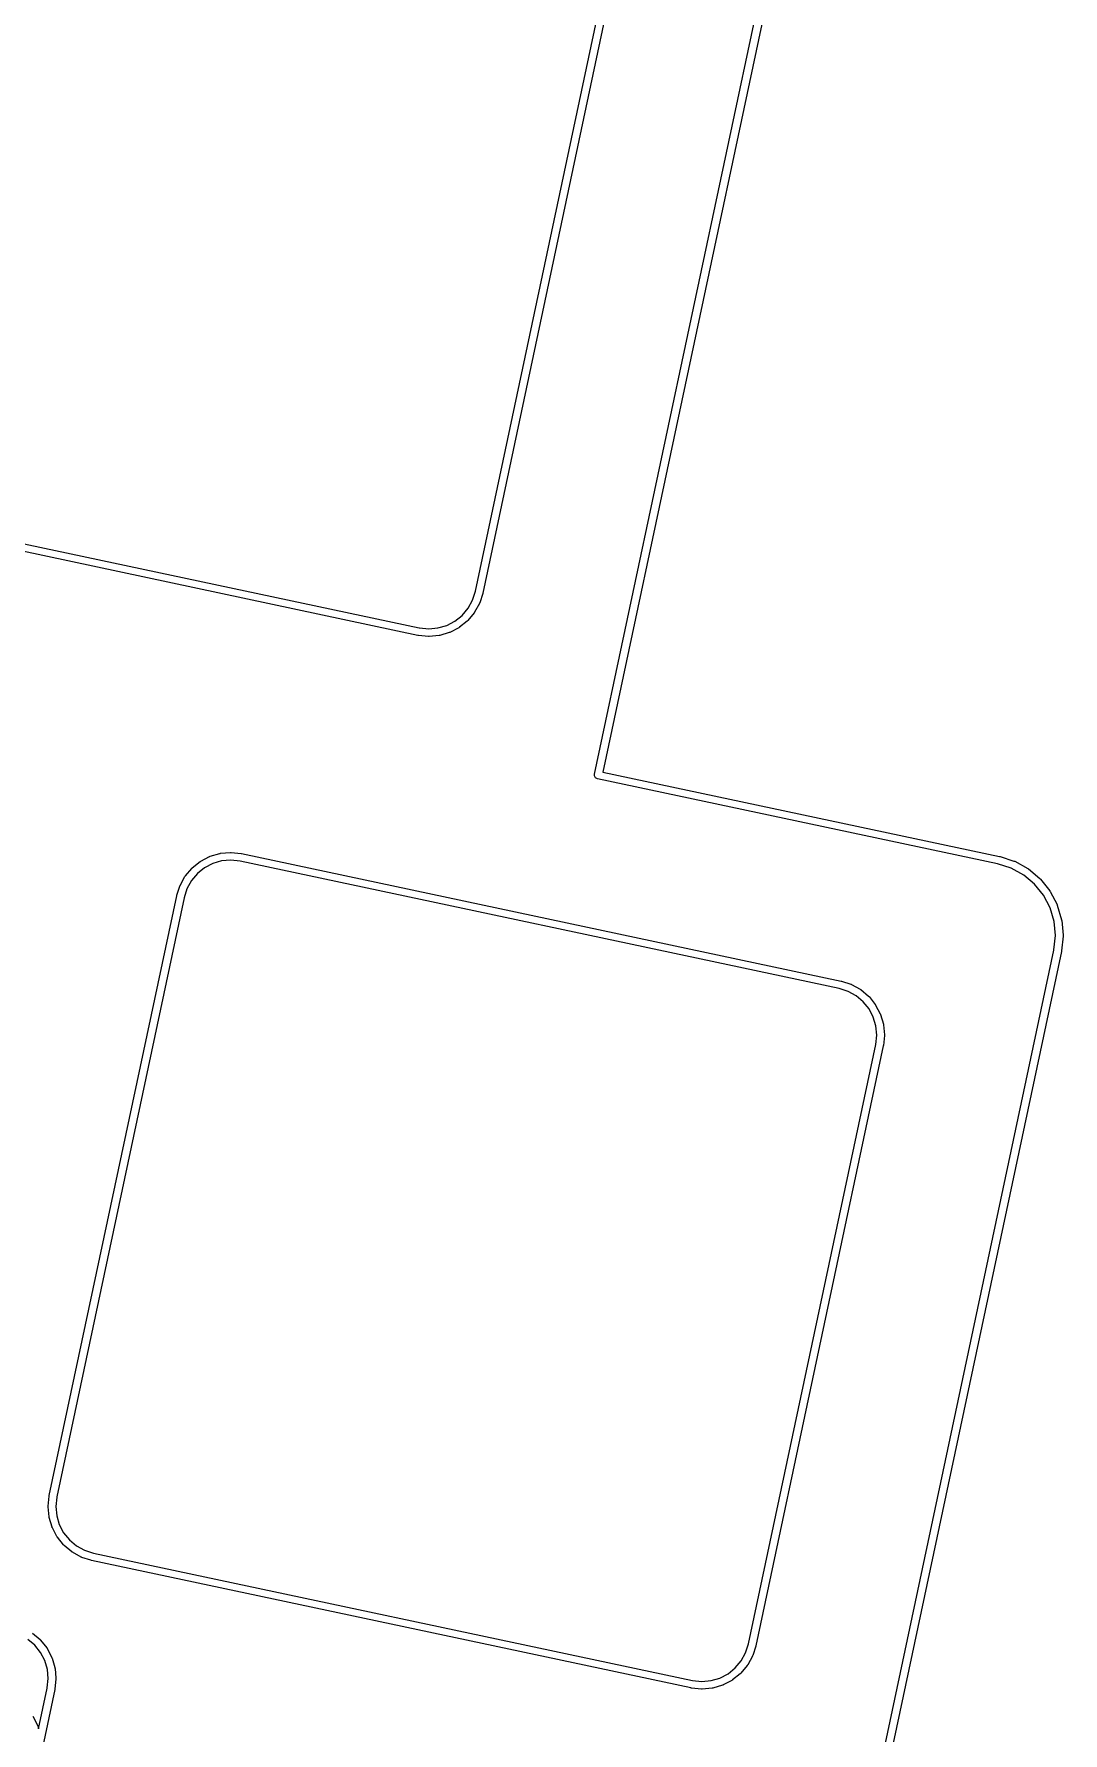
# Model space of a CAD drawing. Extents: x 18 to 369, y 6 to 139.
# Drawn here: x 163.74 to 183.9, y 37.8 to 71.07 of the extents above; entities that cross this region are included whole.
import ezdxf

# ---------------------------------------------------------------- set-up
doc = ezdxf.new("R2010")
doc.units = 0
doc.layers.add('BLACK', color=7, linetype='CONTINUOUS')

msp = doc.modelspace()

# ---------------------------------------------------------------- linework, layer by layer
at = {"layer": 'BLACK', "linetype": 'CONTINUOUS'}
for p, q in [((174.717, 56.5779), (178.365, 73.7418)), ((178.512, 73.7106), (174.879, 56.6165)), ((172.382, 60.157), (174.876, 71.8913)), ((175.023, 71.8637), (172.527, 60.1187)), ((159.55, 61.9352), (171.284, 59.441)), ((171.256, 59.2936), (159.511, 61.79)), ((172.239, 59.8234), (172.326, 59.9816)), ((172.326, 59.9816), (172.382, 60.157)), ((172.461, 59.9158), (172.367, 59.7447)), ((172.464, 59.922), (172.461, 59.9158)), ((172.466, 59.9282), (172.464, 59.922)), ((172.467, 59.9292), (172.466, 59.9282)), ((172.526, 60.1152), (172.467, 59.9292)), ((172.467, 59.9292), (172.467, 59.9292)), ((172.467, 59.9292), (172.467, 59.9292)), ((172.527, 60.1187), (172.526, 60.1153)), ((172.526, 60.1153), (172.526, 60.1152)), ((171.823, 59.4885), (171.982, 59.5721)), ((171.982, 59.5721), (172.123, 59.6852)), ((172.223, 59.5729), (172.071, 59.4506)), ((172.123, 59.6852), (172.239, 59.8234)), ((172.228, 59.5777), (172.223, 59.5729)), ((172.233, 59.5824), (172.228, 59.5777)), ((172.359, 59.7327), (172.233, 59.5832)), ((172.233, 59.5832), (172.233, 59.5832)), ((172.233, 59.5832), (172.233, 59.5831)), ((172.233, 59.5831), (172.233, 59.5824)), ((172.363, 59.7383), (172.359, 59.7327)), ((172.366, 59.7438), (172.363, 59.7383)), ((172.367, 59.7447), (172.366, 59.7438)), ((171.26, 59.2928), (171.256, 59.2936)), ((171.256, 59.2936), (171.256, 59.2936)), ((171.263, 59.2925), (171.26, 59.2928)), ((171.266, 59.2918), (171.263, 59.2925)), ((171.267, 59.2917), (171.266, 59.2918)), ((171.461, 59.2713), (171.267, 59.2917)), ((171.284, 59.441), (171.287, 59.4405)), ((171.287, 59.4405), (171.47, 59.4212)), ((171.468, 59.2712), (171.461, 59.2713)), ((171.475, 59.2711), (171.468, 59.2712)), ((171.47, 59.4212), (171.649, 59.4376)), ((171.476, 59.2712), (171.475, 59.2711)), ((171.67, 59.2889), (171.476, 59.2712)), ((171.476, 59.2712), (171.476, 59.2712)), ((171.476, 59.2712), (171.476, 59.2712)), ((171.649, 59.4376), (171.823, 59.4885)), ((171.677, 59.2901), (171.67, 59.2889)), ((171.684, 59.2913), (171.677, 59.2901)), ((171.685, 59.2916), (171.684, 59.2913)), ((171.872, 59.3467), (171.685, 59.2916)), ((171.685, 59.2916), (171.685, 59.2916)), ((171.878, 59.3493), (171.872, 59.3467)), ((171.885, 59.3517), (171.878, 59.3493)), ((172.058, 59.4426), (171.885, 59.3522)), ((171.885, 59.3522), (171.885, 59.3522)), ((171.885, 59.3522), (171.885, 59.3522)), ((171.885, 59.3522), (171.885, 59.3517)), ((172.064, 59.4463), (172.058, 59.4426)), ((172.07, 59.45), (172.064, 59.4463)), ((172.071, 59.4506), (172.07, 59.45)), ((172.071, 59.4506), (172.071, 59.4506)), ((172.071, 59.4506), (172.071, 59.4506)), ((174.714, 56.5597), (174.716, 56.5744)), ((174.715, 56.5452), (174.714, 56.5597)), ((174.716, 56.5744), (174.717, 56.5779)), ((174.879, 56.6165), (182.652, 54.9643)), ((174.715, 56.545), (174.715, 56.5452)), ((174.72, 56.5308), (174.715, 56.545)), ((174.726, 56.5177), (174.72, 56.5308)), ((174.736, 56.5062), (174.726, 56.5177)), ((174.747, 56.4966), (174.736, 56.5062)), ((174.76, 56.4895), (174.747, 56.4966)), ((174.774, 56.485), (174.76, 56.4895)), ((174.778, 56.4846), (174.774, 56.485)), ((182.613, 54.8191), (174.778, 56.4846)), ((167.001, 54.8718), (167.174, 54.9622)), ((167.174, 54.9622), (167.175, 54.9627)), ((167.174, 54.9622), (167.174, 54.9622)), ((167.174, 54.9622), (167.174, 54.9622)), ((167.175, 54.9627), (167.181, 54.9651)), ((167.181, 54.9651), (167.188, 54.9677)), ((167.188, 54.9677), (167.375, 55.0228)), ((167.375, 55.0228), (167.376, 55.0231)), ((167.375, 55.0228), (167.375, 55.0228)), ((167.375, 55.0228), (167.375, 55.0228)), ((167.376, 55.0231), (167.382, 55.0243)), ((167.382, 55.0243), (167.389, 55.0255)), ((167.389, 55.0255), (167.583, 55.0432)), ((167.59, 54.8932), (167.41, 54.8768)), ((167.583, 55.0432), (167.585, 55.0433)), ((167.583, 55.0432), (167.583, 55.0432)), ((167.583, 55.0432), (167.583, 55.0432)), ((167.585, 55.0433), (167.591, 55.0432)), ((167.773, 54.8739), (167.59, 54.8932)), ((167.591, 55.0432), (167.598, 55.0431)), ((167.598, 55.0431), (167.792, 55.0227)), ((167.792, 55.0227), (167.793, 55.0226)), ((167.793, 55.0226), (167.796, 55.0219)), ((167.796, 55.0219), (167.8, 55.0215)), ((167.8, 55.0215), (167.803, 55.0208)), ((167.803, 55.0208), (167.803, 55.0208)), ((167.803, 55.0208), (179.548, 52.5244)), ((182.652, 54.9643), (182.662, 54.9609)), ((182.662, 54.9609), (182.662, 54.9609)), ((182.662, 54.9609), (182.934, 54.8747)), ((166.598, 54.3986), (166.692, 54.5696)), ((166.692, 54.5697), (166.693, 54.5706)), ((166.692, 54.5696), (166.692, 54.5697)), ((166.692, 54.5696), (166.692, 54.5696)), ((166.693, 54.5706), (166.697, 54.5761)), ((166.697, 54.5761), (166.701, 54.5817)), ((166.701, 54.5817), (166.826, 54.7312)), ((166.936, 54.6292), (166.82, 54.4909)), ((166.826, 54.7312), (166.827, 54.732)), ((166.826, 54.7312), (166.826, 54.7312)), ((166.826, 54.7312), (166.826, 54.7312)), ((166.827, 54.732), (166.832, 54.7367)), ((166.832, 54.7367), (166.837, 54.7415)), ((166.837, 54.7415), (166.989, 54.8638)), ((167.077, 54.7423), (166.936, 54.6292)), ((166.989, 54.8638), (166.99, 54.8644)), ((166.989, 54.8638), (166.989, 54.8638)), ((166.989, 54.8638), (166.989, 54.8638)), ((166.99, 54.8644), (166.995, 54.8681)), ((166.995, 54.8681), (167.001, 54.8718)), ((167.237, 54.8259), (167.077, 54.7423)), ((167.41, 54.8768), (167.237, 54.8259)), ((167.776, 54.8733), (167.773, 54.8739)), ((179.51, 52.3791), (167.776, 54.8733)), ((182.882, 54.7339), (182.613, 54.8191)), ((183.126, 54.5999), (182.882, 54.7339)), ((182.934, 54.8747), (182.934, 54.8746)), ((182.934, 54.8746), (182.934, 54.8746)), ((182.934, 54.8746), (182.935, 54.8743)), ((182.935, 54.8743), (182.941, 54.8716)), ((182.941, 54.8716), (182.948, 54.8689)), ((182.948, 54.8689), (183.204, 54.7279)), ((183.339, 54.4212), (183.126, 54.5999)), ((183.204, 54.7279), (183.204, 54.7279)), ((183.204, 54.7279), (183.204, 54.7278)), ((183.204, 54.7278), (183.205, 54.7273)), ((183.205, 54.7273), (183.211, 54.7234)), ((183.211, 54.7234), (183.216, 54.7196)), ((183.216, 54.7196), (183.441, 54.5314)), ((166.536, 54.2062), (166.593, 54.3852)), ((166.593, 54.3862), (166.596, 54.3924)), ((166.593, 54.3852), (166.593, 54.3862)), ((166.593, 54.3852), (166.593, 54.3852)), ((166.593, 54.3852), (166.593, 54.3852)), ((166.596, 54.3924), (166.598, 54.3986)), ((166.733, 54.3328), (166.678, 54.1572)), ((166.82, 54.4909), (166.733, 54.3328)), ((183.513, 54.2045), (183.339, 54.4212)), ((183.441, 54.5314), (183.441, 54.5314)), ((183.441, 54.5314), (183.441, 54.5314)), ((183.441, 54.5314), (183.441, 54.5307)), ((183.441, 54.5307), (183.446, 54.5258)), ((183.446, 54.5258), (183.451, 54.5209)), ((183.451, 54.5209), (183.634, 54.2928)), ((183.634, 54.2928), (183.634, 54.2928)), ((183.634, 54.2928), (183.634, 54.2928)), ((183.634, 54.2928), (183.635, 54.292)), ((183.635, 54.292), (183.639, 54.2863)), ((183.639, 54.2863), (183.642, 54.2805)), ((183.642, 54.2805), (183.778, 54.0211)), ((164.036, 42.4507), (166.533, 54.1956)), ((166.678, 54.1572), (164.184, 42.4233)), ((166.533, 54.1956), (166.536, 54.2062)), ((166.536, 54.2062), (166.536, 54.2062)), ((183.642, 53.9581), (183.513, 54.2045)), ((183.72, 53.6914), (183.642, 53.9581)), ((183.778, 54.0211), (183.778, 54.0211)), ((183.778, 54.0211), (183.778, 54.0211)), ((183.778, 54.0211), (183.778, 54.0202)), ((183.778, 54.0202), (183.781, 54.0139)), ((183.781, 54.0139), (183.783, 54.0075)), ((183.783, 54.0075), (183.866, 53.7267)), ((183.745, 53.4145), (183.72, 53.6914)), ((183.866, 53.7267), (183.866, 53.7257)), ((183.866, 53.7257), (183.868, 53.719)), ((183.868, 53.719), (183.869, 53.7123)), ((183.869, 53.7123), (183.895, 53.4208)), ((183.716, 53.1345), (183.745, 53.4145)), ((183.895, 53.4061), (183.865, 53.115)), ((183.895, 53.4208), (183.895, 53.4208)), ((183.895, 53.4208), (183.895, 53.4208)), ((183.895, 53.4208), (183.895, 53.4197)), ((183.895, 53.4197), (183.895, 53.413)), ((183.895, 53.413), (183.895, 53.4061)), ((180.066, 35.9635), (183.714, 53.128)), ((183.862, 53.1006), (180.228, 36.0021)), ((183.714, 53.128), (183.716, 53.1345)), ((183.863, 53.1075), (183.862, 53.1007)), ((183.862, 53.1007), (183.862, 53.1006)), ((183.864, 53.1108), (183.863, 53.1075)), ((183.865, 53.115), (183.864, 53.114)), ((183.864, 53.114), (183.864, 53.1108)), ((179.685, 52.3235), (179.51, 52.3791)), ((179.548, 52.5244), (179.552, 52.5233)), ((179.552, 52.5233), (179.552, 52.5233)), ((179.552, 52.5233), (179.738, 52.4642)), ((179.843, 52.2365), (179.685, 52.3235)), ((179.738, 52.4642), (179.738, 52.4642)), ((179.738, 52.4642), (179.738, 52.4642)), ((179.738, 52.4642), (179.739, 52.4639)), ((179.739, 52.4639), (179.745, 52.4612)), ((179.745, 52.4612), (179.751, 52.4585)), ((179.751, 52.4585), (179.922, 52.3645)), ((179.982, 52.1206), (179.843, 52.2365)), ((179.922, 52.3645), (179.923, 52.3639)), ((179.923, 52.3639), (179.929, 52.36)), ((179.929, 52.36), (179.934, 52.3562)), ((179.934, 52.3562), (180.084, 52.2307)), ((180.084, 52.2307), (180.085, 52.2301)), ((180.085, 52.2301), (180.089, 52.2251)), ((180.095, 51.9799), (179.982, 52.1206)), ((180.089, 52.2251), (180.094, 52.2203)), ((180.094, 52.2203), (180.216, 52.0682)), ((180.178, 51.82), (180.095, 51.9799)), ((180.216, 52.0682), (180.217, 52.0674)), ((180.217, 52.0674), (180.221, 52.0616)), ((180.221, 52.0616), (180.224, 52.0559)), ((180.224, 52.0559), (180.315, 51.883)), ((180.229, 51.6469), (180.178, 51.82)), ((180.246, 51.4672), (180.229, 51.6469)), ((180.315, 51.883), (180.315, 51.883)), ((180.315, 51.883), (180.315, 51.883)), ((180.315, 51.883), (180.315, 51.882)), ((180.315, 51.882), (180.318, 51.8757)), ((180.318, 51.8757), (180.32, 51.8694)), ((180.32, 51.8694), (180.375, 51.6822)), ((180.375, 51.6822), (180.376, 51.6812)), ((180.376, 51.6812), (180.377, 51.6745)), ((180.377, 51.6745), (180.378, 51.6678)), ((180.378, 51.6678), (180.396, 51.4734)), ((177.732, 39.5471), (180.226, 51.2815)), ((180.373, 51.2537), (177.877, 39.5087)), ((180.226, 51.2842), (180.246, 51.4672)), ((180.226, 51.2815), (180.226, 51.2842)), ((180.374, 51.2572), (180.373, 51.2538)), ((180.373, 51.2538), (180.373, 51.2537)), ((180.375, 51.2637), (180.374, 51.2604)), ((180.374, 51.2604), (180.374, 51.2572)), ((180.396, 51.4588), (180.375, 51.2647)), ((180.375, 51.2647), (180.375, 51.2637)), ((180.396, 51.4734), (180.396, 51.4734)), ((180.396, 51.4734), (180.396, 51.4734)), ((180.396, 51.4734), (180.396, 51.4724)), ((180.396, 51.4724), (180.396, 51.4656)), ((180.396, 51.4656), (180.396, 51.4588)), ((164.014, 42.2456), (164.034, 42.4397)), ((164.034, 42.4407), (164.035, 42.4439)), ((164.034, 42.4397), (164.034, 42.4407)), ((164.035, 42.4472), (164.036, 42.4506)), ((164.035, 42.4439), (164.035, 42.4472)), ((164.036, 42.4506), (164.036, 42.4507)), ((164.183, 42.4202), (164.164, 42.2372)), ((164.184, 42.4233), (164.183, 42.4202)), ((164.184, 42.4233), (164.184, 42.4233)), ((164.014, 42.2388), (164.014, 42.2456)), ((164.014, 42.232), (164.014, 42.2388)), ((164.014, 42.231), (164.014, 42.232)), ((164.014, 42.2309), (164.014, 42.231)), ((164.014, 42.231), (164.014, 42.231)), ((164.031, 42.0366), (164.014, 42.2309)), ((164.033, 42.0299), (164.031, 42.0366)), ((164.034, 42.0232), (164.033, 42.0299)), ((164.034, 42.0222), (164.034, 42.0232)), ((164.089, 41.835), (164.034, 42.0222)), ((164.034, 42.0222), (164.034, 42.0222)), ((164.034, 42.0222), (164.034, 42.0222)), ((164.164, 42.2372), (164.18, 42.0575)), ((164.18, 42.0575), (164.231, 41.8844)), ((164.092, 41.8287), (164.089, 41.835)), ((164.094, 41.8224), (164.092, 41.8287)), ((164.095, 41.8214), (164.094, 41.8224)), ((164.185, 41.6485), (164.095, 41.8214)), ((164.095, 41.8214), (164.095, 41.8214)), ((164.095, 41.8214), (164.095, 41.8214)), ((164.189, 41.6428), (164.185, 41.6485)), ((164.192, 41.637), (164.189, 41.6428)), ((164.193, 41.6362), (164.192, 41.637)), ((164.315, 41.4841), (164.193, 41.6362)), ((164.193, 41.6362), (164.193, 41.6362)), ((164.193, 41.6362), (164.193, 41.6362)), ((164.231, 41.8844), (164.315, 41.7245)), ((164.315, 41.7245), (164.428, 41.5838)), ((164.428, 41.5838), (164.566, 41.4678)), ((164.32, 41.4793), (164.315, 41.4841)), ((164.325, 41.4743), (164.32, 41.4793)), ((164.326, 41.4737), (164.325, 41.4743)), ((164.475, 41.3482), (164.326, 41.4737)), ((164.481, 41.3444), (164.475, 41.3482)), ((164.486, 41.3405), (164.481, 41.3444)), ((164.487, 41.3399), (164.486, 41.3405)), ((164.658, 41.2459), (164.487, 41.3399)), ((164.487, 41.3399), (164.487, 41.3399)), ((164.487, 41.3399), (164.487, 41.3399)), ((164.566, 41.4678), (164.724, 41.3809)), ((164.724, 41.3809), (164.9, 41.3252)), ((164.9, 41.3252), (176.634, 38.831)), ((164.665, 41.2432), (164.658, 41.2459)), ((164.671, 41.2405), (164.665, 41.2432)), ((164.672, 41.2402), (164.671, 41.2405)), ((164.851, 41.1834), (164.672, 41.2402)), ((164.672, 41.2402), (164.672, 41.2402)), ((164.672, 41.2402), (164.672, 41.2402)), ((164.861, 41.18), (164.851, 41.1834)), ((164.851, 41.1834), (164.851, 41.1834)), ((176.606, 38.6836), (164.861, 41.18)), ((163.752, 39.52), (163.613, 39.636)), ((163.704, 39.7557), (163.854, 39.6302)), ((163.854, 39.6302), (163.854, 39.6302)), ((163.854, 39.6302), (163.854, 39.6302)), ((163.854, 39.6302), (163.855, 39.6295)), ((163.855, 39.6295), (163.859, 39.6246)), ((163.859, 39.6246), (163.864, 39.6197)), ((163.864, 39.6197), (163.986, 39.4677)), ((163.865, 39.3794), (163.752, 39.52)), ((163.948, 39.2195), (163.865, 39.3794)), ((163.986, 39.4677), (163.986, 39.4676)), ((163.986, 39.4676), (163.986, 39.4676)), ((163.986, 39.4676), (163.987, 39.4668)), ((163.987, 39.4668), (163.991, 39.4611)), ((163.991, 39.4611), (163.994, 39.4554)), ((163.994, 39.4554), (164.085, 39.2825)), ((164.085, 39.2825), (164.085, 39.2824)), ((164.085, 39.2824), (164.085, 39.2824)), ((164.085, 39.2824), (164.085, 39.2815)), ((164.085, 39.2815), (164.088, 39.2752)), ((164.088, 39.2752), (164.09, 39.2689)), ((164.09, 39.2689), (164.145, 39.0816)), ((177.589, 39.2135), (177.676, 39.3716)), ((177.676, 39.3716), (177.732, 39.5471)), ((177.811, 39.3058), (177.717, 39.1348)), ((177.814, 39.312), (177.811, 39.3058)), ((177.816, 39.3182), (177.814, 39.312)), ((177.817, 39.3192), (177.816, 39.3182)), ((177.876, 39.5053), (177.817, 39.3192)), ((177.817, 39.3192), (177.817, 39.3192)), ((177.817, 39.3192), (177.817, 39.3192)), ((177.877, 39.5087), (177.876, 39.5053)), ((177.876, 39.5053), (177.876, 39.5053)), ((163.999, 39.0463), (163.948, 39.2195)), ((164.016, 38.8666), (163.999, 39.0463)), ((164.145, 39.0816), (164.146, 39.0806)), ((164.146, 39.0806), (164.147, 39.0739)), ((164.147, 39.0739), (164.148, 39.0673)), ((164.148, 39.0673), (164.166, 38.8729)), ((177.173, 38.8785), (177.332, 38.9621)), ((177.332, 38.9621), (177.473, 39.0752)), ((177.573, 38.9629), (177.421, 38.8406)), ((177.473, 39.0752), (177.589, 39.2135)), ((177.578, 38.9677), (177.573, 38.9629)), ((177.583, 38.9724), (177.578, 38.9677)), ((177.709, 39.1227), (177.583, 38.9732)), ((177.583, 38.9732), (177.583, 38.9732)), ((177.583, 38.9732), (177.583, 38.9732)), ((177.583, 38.9732), (177.583, 38.9724)), ((177.713, 39.1283), (177.709, 39.1227)), ((177.716, 39.1338), (177.713, 39.1283)), ((177.717, 39.1347), (177.716, 39.1338)), ((177.717, 39.1348), (177.717, 39.1347)), ((177.717, 39.1347), (177.717, 39.1347)), ((164.143, 38.6532), (160.62, 22.0762)), ((163.826, 37.883), (163.996, 38.6808)), ((163.996, 38.6836), (164.016, 38.8666)), ((163.996, 38.6808), (163.996, 38.6836)), ((164.144, 38.6567), (164.143, 38.6533)), ((164.143, 38.6533), (164.143, 38.6532)), ((164.145, 38.6631), (164.144, 38.6599)), ((164.144, 38.6599), (164.144, 38.6567)), ((164.166, 38.8583), (164.145, 38.6642)), ((164.145, 38.6642), (164.145, 38.6631)), ((164.166, 38.8729), (164.166, 38.8729)), ((164.166, 38.8729), (164.166, 38.8729)), ((164.166, 38.8729), (164.166, 38.8719)), ((164.166, 38.8719), (164.166, 38.8651)), ((164.166, 38.8651), (164.166, 38.8583)), ((176.61, 38.6828), (176.606, 38.6836)), ((176.606, 38.6836), (176.606, 38.6836)), ((176.613, 38.6825), (176.61, 38.6828)), ((176.616, 38.6818), (176.613, 38.6825)), ((176.617, 38.6817), (176.616, 38.6818)), ((176.811, 38.6613), (176.617, 38.6817)), ((176.634, 38.831), (176.637, 38.8305)), ((176.637, 38.8305), (176.82, 38.8112)), ((176.818, 38.6612), (176.811, 38.6613)), ((176.825, 38.6611), (176.818, 38.6612)), ((176.82, 38.8112), (176.999, 38.8276)), ((176.826, 38.6612), (176.825, 38.6611)), ((177.02, 38.6789), (176.826, 38.6612)), ((176.826, 38.6612), (176.826, 38.6612)), ((176.826, 38.6612), (176.826, 38.6612)), ((176.999, 38.8276), (177.173, 38.8785)), ((177.027, 38.6801), (177.02, 38.6789)), ((177.034, 38.6813), (177.027, 38.6801)), ((177.035, 38.6816), (177.034, 38.6813)), ((177.222, 38.7367), (177.035, 38.6816)), ((177.228, 38.7393), (177.222, 38.7367)), ((177.235, 38.7417), (177.228, 38.7393)), ((177.408, 38.8326), (177.235, 38.7422)), ((177.235, 38.7422), (177.235, 38.7422)), ((177.235, 38.7422), (177.235, 38.7422)), ((177.235, 38.7422), (177.235, 38.7417)), ((177.414, 38.8363), (177.408, 38.8326)), ((177.42, 38.84), (177.414, 38.8363)), ((177.421, 38.8406), (177.42, 38.84)), ((177.421, 38.8406), (177.421, 38.8406)), ((177.421, 38.8406), (177.421, 38.8406)), ((163.713, 38.13), (163.803, 37.9571)), ((163.803, 37.9571), (163.803, 37.957)), ((163.803, 37.957), (163.803, 37.957)), ((163.803, 37.957), (163.803, 37.9561)), ((163.803, 37.9561), (163.806, 37.9498)), ((163.806, 37.9498), (163.808, 37.9435)), ((163.808, 37.9435), (163.826, 37.883))]:
    msp.add_line(p, q, dxfattribs=at)

doc.saveas('drawing.dxf')
